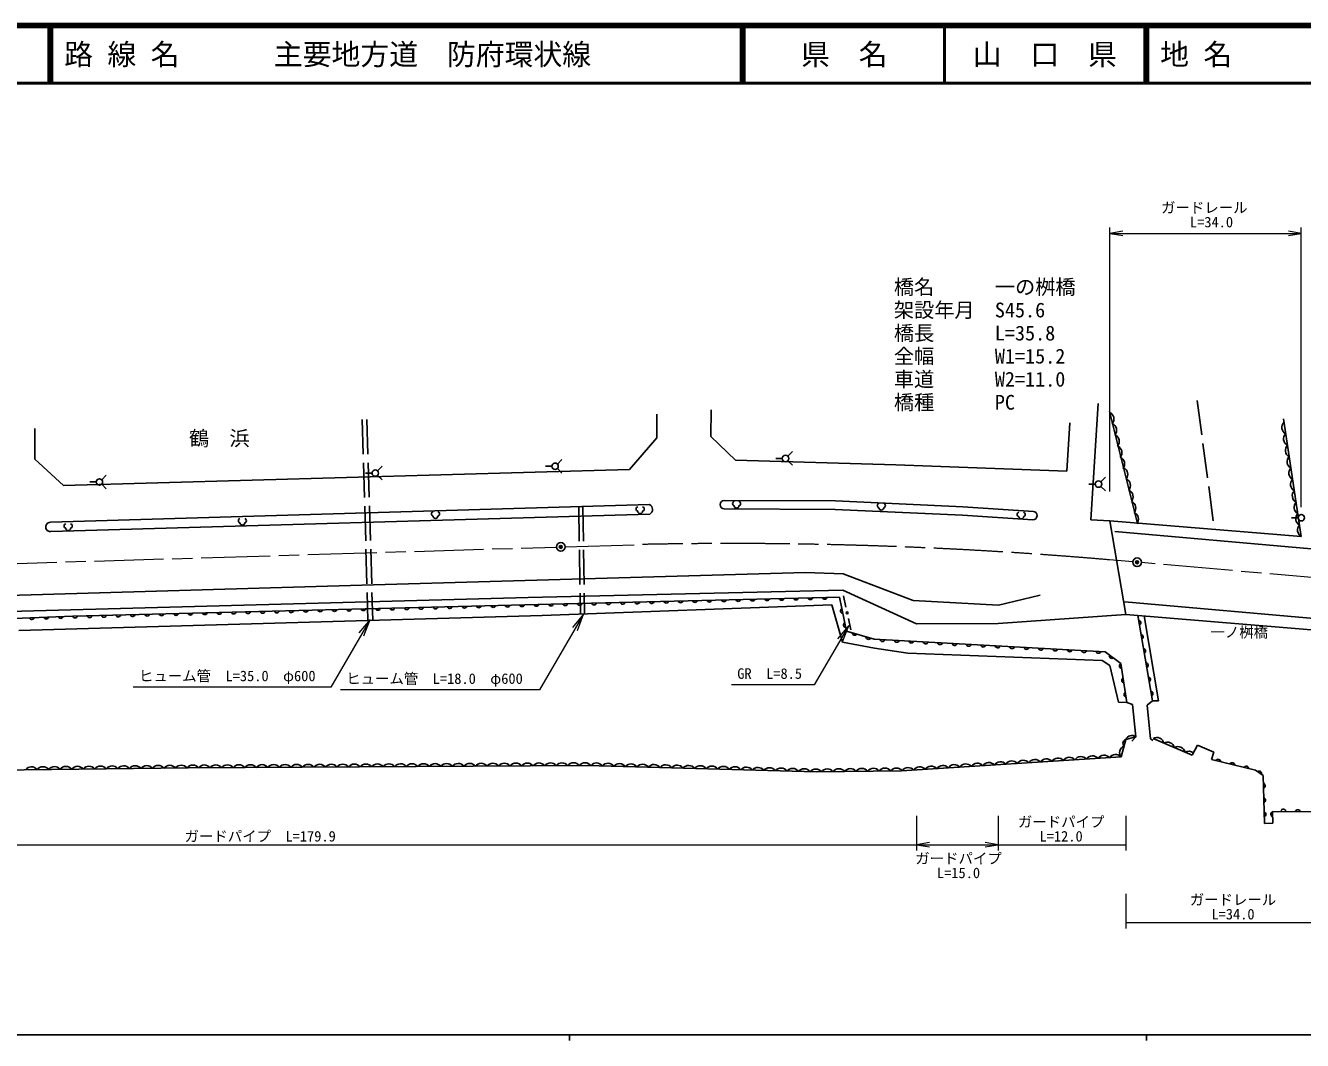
# Model space of a CAD drawing. Units: millimetres, scale not verified. Extents: x 40000 to 680000, y 20000 to 380000.
# Drawn here: x 173687 to 395052, y 204000 to 380000 of the extents above; entities that cross this region are included whole.
import ezdxf
from ezdxf.enums import TextEntityAlignment as Align

# ---------------------------------------------------------------- set-up
doc = ezdxf.new("R2010")
doc.units = ezdxf.units.MM
doc.header["$LTSCALE"] = 1000
doc.header["$PDMODE"] = 32
doc.header["$PDSIZE"] = 500
doc.linetypes.add('CHAIN', pattern=[18.5, 12, -1.5, 3.5, -1.5])
doc.linetypes.add('DASHED', pattern=[7.5, 6, -1.5])
for name, color, linetype, lineweight in [('M-BGD', 7, 'Continuous', 25), ('M-BGD-EXST', 7, 'Continuous', 25), ('M-BMK', 2, 'CHAIN', 13), ('M-BMK-SRVR', 3, 'Continuous', 25), ('M-STR-HTXT', 7, 'Continuous', 13), ('M-STR-STR1', 1, 'Continuous', 25), ('M-TTL', 2, 'Continuous', 140), ('M-TTL-BAND', 7, 'Continuous', 25), ('M-TTL-LINE', 7, 'Continuous', 50)]:
    doc.layers.add(name, color=color, linetype=linetype, lineweight=lineweight)
for name, color, linetype in [('M-BMK-HTXT', 7, 'Continuous'), ('M-OTRS', 6, 'Continuous'), ('M-TTL-TXT', 7, 'Continuous')]:
    doc.layers.add(name, color=color, linetype=linetype)
doc.styles.add('ＭＳ ゴシック', font='')
doc.styles.get('ＭＳ ゴシック').set_extended_font_data('MS Gothic')

# ---------------------------------------------------------------- blocks, each defined once
blk = doc.blocks.new('open_arrow')
at = {"color": 0, "linetype": 'Continuous', "lineweight": -2}
blk.add_lwpolyline([(7.5, 1.25), (0, 0), (7.5, -1.25)], dxfattribs=at)

msp = doc.modelspace()

# ---------------------------------------------------------------- linework, layer by layer
at = {"layer": 'M-BGD'}
for p, q in [((359648, 314449), (358377, 294294)), ((283153, 308486), (283125, 312622)), ((292519, 313361), (292491, 308733)), ((361585, 313073), (366371, 293868)), ((175326, 310126), (175326, 304785)), ((354712, 311084), (354200, 302694)), ((391737, 311811), (394856, 291402)), ((278389, 302998), (283153, 308486)), ((292491, 308733), (296773, 304635)), ((175326, 304785), (180267, 300235)), ((296773, 304635), (324539, 303800)), ((354200, 302694), (324539, 303800)), ((180267, 300235), (278389, 302998)), ((178025, 293862), (281839, 296915)), ((294819, 297659), (314094, 297552)), ((314094, 297552), (336199, 296538)), ((178073, 292236), (281887, 295289)), ((294811, 296189), (314056, 296083)), ((314056, 296083), (336118, 295070)), ((348305, 294282), (336118, 295070)), ((348400, 295749), (336199, 296538)), ((358377, 294294), (361667, 294107)), ((231992, 282967), (308871, 285149)), ((308871, 285149), (315419, 284911)), ((315419, 284911), (327573, 280301)), ((134883, 280114), (231992, 282967)), ((260830, 280813), (315382, 282064)), ((315382, 282064), (328147, 276254)), ((342337, 279487), (349578, 281192)), ((140809, 277592), (260830, 280813)), ((181874, 277563), (269460, 279773)), ((313439, 279517), (263233, 277719)), ((269460, 279773), (314781, 280877)), ((315330, 273081), (313439, 279517)), ((314781, 280877), (316004, 274985)), ((315462, 281080), (315900, 279129)), ((327573, 280301), (342337, 279487)), ((181874, 277563), (151017, 276435)), ((172538, 275066), (263233, 277719)), ((316338, 277177), (316777, 275226)), ((342313, 276283), (364421, 277883)), ((366497, 277710), (369057, 262922)), ((370091, 262914), (367635, 277615)), ((316004, 274985), (320808, 273562)), ((328147, 276254), (342313, 276283)), ((315330, 273081), (320859, 272006)), ((320808, 273562), (360870, 271371)), ((326635, 271188), (320859, 272006)), ((360317, 269906), (326635, 271188)), ((360870, 271371), (363537, 269377)), ((361679, 269039), (360317, 269906)), ((363164, 262644), (361679, 269039)), ((363537, 269377), (364629, 262624)), ((364629, 262624), (363164, 262644)), ((365616, 262276), (364629, 262624)), ((366149, 256670), (365616, 262276)), ((369057, 262922), (368111, 262144)), ((368111, 262144), (368719, 256332)), ((369057, 262922), (370091, 262914)), ((363613, 253173), (364420, 256195)), ((364420, 256195), (366149, 256670)), ((366149, 256670), (365491, 255874)), ((368719, 256332), (369125, 255994)), ((369193, 256366), (375951, 253459)), ((375951, 253459), (376830, 255183)), ((376830, 255183), (379669, 253966)), ((325548, 250751), (363613, 253173)), ((379669, 253966), (379263, 252750)), ((379263, 252750), (386908, 250872)), ((67693, 249775), (201869, 251252)), ((271031, 251670), (201869, 251252)), ((271031, 251670), (310765, 250594)), ((310765, 250594), (325548, 250751)), ((386908, 250872), (388229, 249949)), ((388229, 249949), (388459, 241648)), ((389906, 241669), (389864, 243703)), ((389864, 243703), (398060, 243619)), ((388459, 241648), (389906, 241669))]:
    msp.add_line(p, q, dxfattribs=at)
at = {"layer": 'M-BGD', "linetype": 'DASHED'}
for p, q in [((376792, 314948), (379762, 292889)), ((232053, 311660), (233046, 276836)), ((232881, 311684), (233874, 276860)), ((269602, 296555), (269878, 277957)), ((270304, 296576), (270580, 277982))]:
    msp.add_line(p, q, dxfattribs=at)
at = {"layer": 'M-BGD'}
msp.add_circle((316119, 278153), 150, dxfattribs=at)
for centre, radius, start, end in [((361125, 311772), 1250, 320.22119, 66.48139), ((361587, 309826), 1250, 320.22119, 66.48139), ((392727, 310297), 1250, 135.56005, 241.82025), ((362049, 307880), 1250, 320.22119, 66.48139), ((393029, 308320), 1250, 135.56005, 241.82025), ((362510, 305934), 1250, 320.22119, 66.48139), ((393331, 306343), 1250, 135.56005, 241.82025), ((362972, 303989), 1250, 320.22119, 66.48139), ((363529, 302172), 1250, 320.22119, 66.48139), ((393634, 304366), 1250, 135.56005, 241.82025), ((363991, 300226), 1250, 320.22119, 66.48139), ((393936, 302389), 1250, 135.56005, 241.82025), ((394238, 300412), 1250, 135.56005, 241.82025), ((364452, 298281), 1250, 320.22119, 66.48139), ((394540, 298435), 1250, 135.56005, 241.82025), ((281502, 296091), 890, 295.66061, 67.70844), ((294832, 296924), 735, 91.04363, 268.32571), ((364914, 296335), 1250, 320.22119, 66.48139), ((394842, 296458), 1250, 135.56005, 241.82025), ((348297, 295019), 737, 270.61739, 81.97646), ((365376, 294389), 1250, 320.22119, 66.48139), ((395144, 294481), 1250, 135.56005, 241.82025), ((178004, 293048), 815, 88.50553, 274.8635), ((395447, 292503), 1250, 135.56005, 241.82025), ((237259, 279100), 439, 199.93744, 342.95299), ((239758, 279163), 439, 199.93744, 342.95299), ((242258, 279226), 439, 199.93744, 342.95299), ((244757, 279289), 439, 199.93744, 342.95299), ((247256, 279352), 439, 199.93744, 342.95299), ((249755, 279415), 439, 199.93744, 342.95299), ((252254, 279478), 439, 199.93744, 342.95299), ((254754, 279541), 439, 199.93744, 342.95299), ((257253, 279604), 439, 199.93744, 342.95299), ((259752, 279667), 439, 199.93744, 342.95299), ((262251, 279731), 439, 199.93744, 342.95299), ((264750, 279794), 439, 199.93744, 342.95299), ((267250, 279857), 439, 199.93744, 342.95299), ((269749, 279919), 439, 199.88709, 342.90264), ((272248, 279980), 439, 199.88709, 342.90264), ((274748, 280041), 439, 199.88709, 342.90264), ((277247, 280102), 439, 199.88709, 342.90264), ((279746, 280163), 439, 199.88709, 342.90264), ((282245, 280224), 439, 199.88709, 342.90264), ((284745, 280285), 439, 199.88709, 342.90264), ((287244, 280345), 439, 199.88709, 342.90264), ((289743, 280406), 439, 199.88709, 342.90264), ((292242, 280467), 439, 199.88709, 342.90264), ((294742, 280528), 439, 199.88709, 342.90264), ((297241, 280589), 439, 199.88709, 342.90264), ((299740, 280650), 439, 199.88709, 342.90264), ((302239, 280711), 439, 199.88709, 342.90264), ((304739, 280771), 439, 199.88709, 342.90264), ((307238, 280832), 439, 199.88709, 342.90264), ((309737, 280893), 439, 199.88709, 342.90264), ((312236, 280954), 439, 199.88709, 342.90264), ((174780, 277443), 439, 200.58683, 343.60237), ((177278, 277535), 439, 200.58683, 343.60237), ((179777, 277626), 439, 200.58683, 343.60237), ((182277, 277713), 439, 199.93744, 342.95299), ((184776, 277776), 439, 199.93744, 342.95299), ((187275, 277839), 439, 199.93744, 342.95299), ((189774, 277902), 439, 199.93744, 342.95299), ((192274, 277965), 439, 199.93744, 342.95299), ((194773, 278028), 439, 199.93744, 342.95299), ((197272, 278091), 439, 199.93744, 342.95299), ((199771, 278154), 439, 199.93744, 342.95299), ((202270, 278217), 439, 199.93744, 342.95299), ((204770, 278280), 439, 199.93744, 342.95299), ((207269, 278343), 439, 199.93744, 342.95299), ((209768, 278406), 439, 199.93744, 342.95299), ((212267, 278469), 439, 199.93744, 342.95299), ((214766, 278533), 439, 199.93744, 342.95299), ((217266, 278596), 439, 199.93744, 342.95299), ((219765, 278659), 439, 199.93744, 342.95299), ((222264, 278722), 439, 199.93744, 342.95299), ((224763, 278785), 439, 199.93744, 342.95299), ((227262, 278848), 439, 199.93744, 342.95299), ((229762, 278911), 439, 199.93744, 342.95299), ((232261, 278974), 439, 199.93744, 342.95299), ((234760, 279037), 439, 199.93744, 342.95299), ((315417, 278498), 439, 120.21527, 263.23082), ((366574, 276446), 439, 298.31396, 81.32951), ((315925, 276050), 439, 120.21527, 263.23082), ((317425, 274710), 439, 181.98787, 325.00342), ((319822, 273999), 439, 181.98787, 325.00342), ((322244, 273623), 439, 195.36144, 338.37699), ((324740, 273486), 439, 195.36144, 338.37699), ((327236, 273350), 439, 195.36144, 338.37699), ((329733, 273213), 439, 195.36144, 338.37699), ((332229, 273077), 439, 195.36144, 338.37699), ((334725, 272940), 439, 195.36144, 338.37699), ((337222, 272804), 439, 195.36144, 338.37699), ((339718, 272667), 439, 195.36144, 338.37699), ((342214, 272531), 439, 195.36144, 338.37699), ((367001, 273983), 439, 298.31396, 81.32951), ((344710, 272394), 439, 195.36144, 338.37699), ((347207, 272257), 439, 195.36144, 338.37699), ((349703, 272121), 439, 195.36144, 338.37699), ((352199, 271984), 439, 195.36144, 338.37699), ((354695, 271848), 439, 195.36144, 338.37699), ((357192, 271711), 439, 195.36144, 338.37699), ((359688, 271575), 439, 195.36144, 338.37699), ((362001, 270699), 439, 161.7132, 304.72875), ((367427, 271520), 439, 298.31396, 81.32951), ((363751, 268926), 439, 117.67505, 260.6906), ((367854, 269056), 439, 298.31396, 81.32951), ((364150, 266459), 439, 117.67505, 260.6906), ((368280, 266593), 439, 298.31396, 81.32951), ((364549, 263991), 439, 117.67505, 260.6906), ((368707, 264129), 439, 298.31396, 81.32951), ((365475, 255738), 1150, 54.14779, 156.55242), ((364590, 253925), 1250, 111.87761, 218.13781), ((364608, 255550), 672, 106.24173, 223.82886), ((369815, 255282), 1250, 13.60219, 119.8624), ((371652, 254492), 1250, 13.60219, 119.8624), ((373490, 253701), 1250, 13.60219, 119.8624), ((344678, 251218), 1250, 40.51331, 146.77352), ((346674, 251345), 1250, 40.51331, 146.77352), ((348670, 251472), 1250, 40.51331, 146.77352), ((350666, 251598), 1250, 40.51331, 146.77352), ((352662, 251726), 1250, 40.51331, 146.77352), ((354657, 251853), 1250, 40.51331, 146.77352), ((356653, 251980), 1250, 40.51331, 146.77352), ((358649, 252107), 1250, 40.51331, 146.77352), ((360645, 252234), 1250, 40.51331, 146.77352), ((362641, 252361), 1250, 40.51331, 146.77352), ((375327, 252911), 1250, 48.75282, 119.8624), ((380444, 252316), 439, 4.69233, 147.70788), ((174695, 250203), 1250, 37.50083, 143.76104), ((176695, 250225), 1250, 37.50083, 143.76104), ((178694, 250247), 1250, 37.50083, 143.76104), ((180694, 250269), 1250, 37.50083, 143.76104), ((182694, 250291), 1250, 37.50083, 143.76104), ((184694, 250313), 1250, 37.50083, 143.76104), ((186694, 250335), 1250, 37.50083, 143.76104), ((188694, 250357), 1250, 37.50083, 143.76104), ((190694, 250379), 1250, 37.50083, 143.76104), ((192694, 250401), 1250, 37.50083, 143.76104), ((194693, 250423), 1250, 37.50083, 143.76104), ((196693, 250445), 1250, 37.50083, 143.76104), ((198693, 250467), 1250, 37.50083, 143.76104), ((200693, 250489), 1250, 37.50083, 143.76104), ((202689, 250507), 1250, 37.21566, 143.47586), ((204689, 250519), 1250, 37.21566, 143.47586), ((206689, 250531), 1250, 37.21566, 143.47586), ((208689, 250544), 1250, 37.21566, 143.47586), ((210689, 250556), 1250, 37.21566, 143.47586), ((212689, 250568), 1250, 37.21566, 143.47586), ((214689, 250580), 1250, 37.21566, 143.47586), ((216689, 250592), 1250, 37.21566, 143.47586), ((218689, 250604), 1250, 37.21566, 143.47586), ((220689, 250616), 1250, 37.21566, 143.47586), ((222689, 250628), 1250, 37.21566, 143.47586), ((224689, 250640), 1250, 37.21566, 143.47586), ((226689, 250652), 1250, 37.21566, 143.47586), ((228689, 250664), 1250, 37.21566, 143.47586), ((230689, 250676), 1250, 37.21566, 143.47586), ((232689, 250688), 1250, 37.21566, 143.47586), ((234689, 250700), 1250, 37.21566, 143.47586), ((236689, 250713), 1250, 37.21566, 143.47586), ((238689, 250725), 1250, 37.21566, 143.47586), ((240689, 250737), 1250, 37.21566, 143.47586), ((242689, 250749), 1250, 37.21566, 143.47586), ((244689, 250761), 1250, 37.21566, 143.47586), ((246688, 250773), 1250, 37.21566, 143.47586), ((248688, 250785), 1250, 37.21566, 143.47586), ((250688, 250797), 1250, 37.21566, 143.47586), ((252688, 250809), 1250, 37.21566, 143.47586), ((254688, 250821), 1250, 37.21566, 143.47586), ((256688, 250833), 1250, 37.21566, 143.47586), ((258688, 250845), 1250, 37.21566, 143.47586), ((260688, 250857), 1250, 37.21566, 143.47586), ((262688, 250869), 1250, 37.21566, 143.47586), ((264688, 250881), 1250, 37.21566, 143.47586), ((266688, 250894), 1250, 37.21566, 143.47586), ((268688, 250906), 1250, 37.21566, 143.47586), ((270688, 250918), 1250, 37.21566, 143.47586), ((272663, 250875), 1250, 35.31965, 141.57985), ((274662, 250821), 1250, 35.31965, 141.57985), ((276661, 250767), 1250, 35.31965, 141.57985), ((278660, 250713), 1250, 35.31965, 141.57985), ((280660, 250659), 1250, 35.31965, 141.57985), ((282659, 250605), 1250, 35.31965, 141.57985), ((284658, 250551), 1250, 35.31965, 141.57985), ((286657, 250497), 1250, 35.31965, 141.57985), ((288657, 250442), 1250, 35.31965, 141.57985), ((290656, 250388), 1250, 35.31965, 141.57985), ((292655, 250334), 1250, 35.31965, 141.57985), ((294655, 250280), 1250, 35.31965, 141.57985), ((296654, 250226), 1250, 35.31965, 141.57985), ((298653, 250150), 1250, 35.31965, 141.57985), ((300652, 250096), 1250, 35.31965, 141.57985), ((302651, 250042), 1250, 35.31965, 141.57985), ((304651, 249988), 1250, 35.31965, 141.57985), ((306650, 249934), 1250, 35.31965, 141.57985), ((308649, 249880), 1250, 35.31965, 141.57985), ((310680, 249822), 1250, 37.64387, 143.90408), ((312680, 249849), 1250, 37.64387, 143.90408), ((314679, 249876), 1250, 37.64387, 143.90408), ((316679, 249903), 1250, 37.64387, 143.90408), ((318679, 249930), 1250, 37.64387, 143.90408), ((320679, 249957), 1250, 37.64387, 143.90408), ((322679, 249984), 1250, 37.64387, 143.90408), ((324679, 249989), 1250, 37.64387, 143.90408), ((326714, 250074), 1250, 40.51331, 146.77352), ((328710, 250201), 1250, 40.51331, 146.77352), ((330706, 250328), 1250, 40.51331, 146.77352), ((332702, 250455), 1250, 40.51331, 146.77352), ((334698, 250582), 1250, 40.51331, 146.77352), ((336694, 250709), 1250, 40.51331, 146.77352), ((338690, 250836), 1250, 40.51331, 146.77352), ((340686, 250963), 1250, 40.51331, 146.77352), ((342682, 251090), 1250, 40.51331, 146.77352), ((382872, 251720), 439, 4.69233, 147.70788), ((385299, 251124), 439, 4.69233, 147.70788), ((387548, 250255), 439, 343.56129, 126.57684), ((388139, 248180), 439, 290.08337, 73.09892), ((388208, 245680), 439, 290.08337, 73.09892), ((388277, 243181), 439, 290.08337, 73.09892), ((390013, 243209), 439, 109.67341, 252.68896), ((391744, 243672), 439, 16.45976, 159.47531), ((394242, 243583), 439, 16.45976, 159.47531)]:
    msp.add_arc(centre, radius, start, end, dxfattribs=at)
at = {"layer": 'M-BGD-EXST'}
for p, q in [((305833, 305319), (306625, 306111)), ((234718, 302783), (235509, 303574)), ((264926, 303565), (263807, 303565)), ((265882, 303960), (266673, 304752)), ((304878, 304923), (303758, 304923)), ((305833, 304528), (306625, 303736)), ((186885, 301243), (187676, 302034)), ((233762, 302387), (232643, 302387)), ((234718, 301991), (235509, 301199)), ((265882, 303169), (266673, 302377)), ((360098, 300880), (360890, 301672)), ((185929, 300847), (184810, 300847)), ((186885, 300451), (187676, 299659)), ((359143, 300484), (358023, 300484)), ((360098, 300089), (360890, 299297)), ((394293, 294650), (393173, 294650))]:
    msp.add_line(p, q, dxfattribs=at)
for centre in [(265486, 303565), (305437, 304923), (186489, 300847), (234322, 302387), (359703, 300484), (394853, 294650)]:
    msp.add_circle(centre, 560, dxfattribs=at)
for centre, start, end in [((296674, 297097), 109.56481, 250.43519), ((296952, 296726), 183.27315, 356.72685), ((297229, 297097), 289.56481, 70.43519), ((321768, 296769), 109.56481, 250.43519), ((322323, 296769), 289.56481, 70.43519), ((210998, 294147), 109.56481, 250.43519), ((211554, 294147), 289.56481, 70.43519), ((244473, 295318), 109.56481, 250.43519), ((244750, 294947), 183.27315, 356.72685), ((245028, 295318), 289.56481, 70.43519), ((279960, 296160), 109.56481, 250.43519), ((280238, 295790), 183.27315, 356.72685), ((280515, 296160), 289.56481, 70.43519), ((322046, 296398), 183.27315, 356.72685), ((346019, 295224), 109.56481, 250.43519), ((346297, 294853), 183.27315, 356.72685), ((346575, 295224), 289.56481, 70.43519), ((180801, 293211), 109.56481, 250.43519), ((181079, 292840), 183.27315, 356.72685), ((181356, 293211), 289.56481, 70.43519), ((211276, 293776), 183.27315, 356.72685)]:
    msp.add_arc(centre, 419, start, end, dxfattribs=at)
at = {"layer": 'M-BMK'}
for p, q in [((267224, 289609), (280648, 290017)), ((167132, 286572), (265724, 289564)), ((365635, 286988), (361576, 287343)), ((419803, 282258), (367129, 286858))]:
    msp.add_line(p, q, dxfattribs=at)
msp.add_arc((296033, -470236), 760409, 85.05532, 91.15936, dxfattribs=at)
at = {"layer": 'M-BMK-SRVR'}
for centre in [(266474, 289587), (366382, 286923)]:
    msp.add_circle(centre, 750, dxfattribs=at)
at = {"layer": 'M-OTRS'}
for p in [(266474, 289587), (366382, 286923)]:
    msp.add_point(p, dxfattribs=at)
at = {"layer": 'M-STR-HTXT'}
for p, q in [((361667, 299187), (361667, 344954)), ((361667, 343954), (394856, 343954)), ((394856, 296482), (394856, 344954)), ((328147, 242949), (328147, 236949)), ((342313, 242949), (342313, 236949)), ((364421, 242949), (364421, 236949)), ((88589, 237949), (328147, 237949)), ((328147, 237949), (342313, 237949)), ((342313, 237949), (364421, 237949)), ((364421, 229443), (364421, 223443)), ((364421, 224443), (400087, 224443))]:
    msp.add_line(p, q, dxfattribs=at)
for points in [[(233404, 277017), (226611, 265251), (192349, 265251)], [(270417, 277952), (262814, 264784), (228271, 264784)], [(316389, 275985), (310428, 265660), (296072, 265660)]]:
    msp.add_lwpolyline(points, dxfattribs=at)
at = {"layer": 'M-STR-STR1'}
for p, q in [((361667, 294107), (364421, 277883)), ((361667, 294107), (394856, 291402)), ((362515, 292254), (396554, 289268)), ((364264, 280081), (399679, 276927)), ((364421, 277883), (400087, 274903))]:
    msp.add_line(p, q, dxfattribs=at)
at = {"layer": 'M-TTL'}
msp.add_line((680000, 380000), (40000, 380000), dxfattribs=at)
at = {"layer": 'M-TTL-BAND'}
for p, q in [((40000, 205000), (579000, 205000)), ((268000, 205000), (268000, 204000)), ((368000, 205000), (368000, 204000))]:
    msp.add_line(p, q, dxfattribs=at)
at = {"layer": 'M-TTL-LINE'}
for p, q in [((177750, 380000), (177750, 370000)), ((178250, 380000), (178250, 370000)), ((297750, 380000), (297750, 370000)), ((298250, 380000), (298250, 370000)), ((333000, 380000), (333000, 370000)), ((367750, 380000), (367750, 370000)), ((368250, 380000), (368250, 370000)), ((40000, 370000), (680000, 370000))]:
    msp.add_line(p, q, dxfattribs=at)

# ---------------------------------------------------------------- block references
at = {"layer": 'M-STR-HTXT', "xscale": 300, "yscale": 300}
for p in [(361667, 343954), (328147, 237949)]:
    msp.add_blockref('open_arrow', p, dxfattribs=at)
at = {"layer": 'M-STR-HTXT'}
for p, xscale, yscale, rotation in [((394856, 343954), 300, 300, 180), ((233404, 277017), 400, 400, 240), ((270417, 277952), 400, 400, 240), ((316389, 275985), 400, 400, 240), ((342313, 237949), 300, 300, 180)]:
    msp.add_blockref('open_arrow', p, dxfattribs=dict(at, xscale=xscale, yscale=yscale, rotation=rotation))

# ---------------------------------------------------------------- texts
at = {"layer": 'M-BMK-HTXT', "style": 'ＭＳ ゴシック'}
for s, height, p in [('鶴\u3000浜', 2566, (202032, 306372)), ('一ノ桝橋', 1833, (379098, 273332))]:
    msp.add_text(s, height=height, dxfattribs=at).set_placement(p, align=Align.BOTTOM_LEFT)
at = {"layer": 'M-STR-HTXT', "style": 'ＭＳ ゴシック'}
for s, p in [('ガードレール\u3000', (379287, 346954)), ('L=34.0', (379287, 344454)), ('ガードパイプ', (353217, 240449)), ('ガードパイプ\u3000L=179.9', (214359, 237949)), ('L=12.0', (353217, 237949)), ('ガードパイプ', (335426, 234100)), ('L=15.0', (335426, 231600)), ('ガードレール', (383011, 226943)), ('L=34.0', (383011, 224443))]:
    msp.add_text(s, height=1833, dxfattribs=at).set_placement(p, align=Align.BOTTOM_CENTER)
for s, p in [('橋名\u3000\u3000\u3000一の桝橋', (324222, 335950)), ('架設年月\u3000S45.6', (324222, 331950)), ('橋長\u3000\u3000\u3000L=35.8', (324222, 327950)), ('全幅\u3000\u3000\u3000W1=15.2', (324222, 323950)), ('車道\u3000\u3000\u3000W2=11.0', (324222, 319950)), ('橋種\u3000\u3000\u3000PC', (324222, 315950))]:
    msp.add_text(s, height=2566, dxfattribs=at).set_placement(p, align=Align.TOP_LEFT)
for s, p in [('ヒューム管\u3000L=35.0\u3000φ600', (193349, 265751)), ('ヒューム管\u3000L=18.0\u3000φ600', (229271, 265284)), ('GR\u3000L=8.5', (297072, 266160))]:
    msp.add_text(s, height=1833, dxfattribs=at).set_placement(p, align=Align.BOTTOM_LEFT)
at = {"layer": 'M-TTL-TXT', "style": 'ＭＳ ゴシック'}
for s, p in [('路 線 名', (180380, 375000)), ('主要地方道\u3000防府環状線', (216734, 375000)), ('地 名', (370380, 375000))]:
    msp.add_text(s, height=3666, dxfattribs=at).set_placement(p, align=Align.MIDDLE_LEFT)
for s, p in [('県\u3000名', (315625, 375000)), ('山\u3000口\u3000県', (350375, 375000))]:
    msp.add_text(s, height=3666, dxfattribs=at).set_placement(p, align=Align.MIDDLE_CENTER)

doc.saveas('drawing.dxf')
